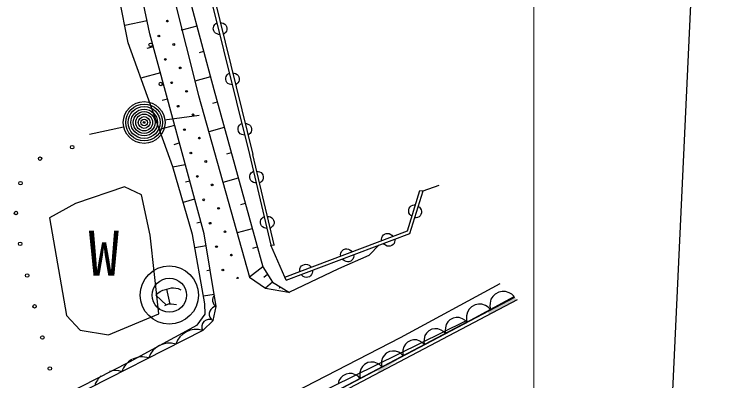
# Model space of a CAD drawing. Units: millimetres, scale not verified. Extents: x 40000 to 680000, y 20000 to 380000.
# Drawn here: x 110113 to 130781, y 309768 to 320455 of the extents above; entities that cross this region are included whole.
import ezdxf
from ezdxf.enums import TextEntityAlignment as Align

# ---------------------------------------------------------------- set-up
doc = ezdxf.new("R2010")
doc.units = ezdxf.units.MM
doc.header["$LTSCALE"] = 1000
for name, color, linetype, lineweight in [('M-BGD', 7, 'Continuous', 25), ('M-STR-HTXT', 7, 'Continuous', 13), ('M-STR-STRC', 7, 'Continuous', 25)]:
    doc.layers.add(name, color=color, linetype=linetype, lineweight=lineweight)
doc.styles.add('ＭＳ ゴシック', font='')
doc.styles.get('ＭＳ ゴシック').set_extended_font_data('MS Gothic')

msp = doc.modelspace()

# ---------------------------------------------------------------- hatches: boundary and pattern name
at = {"layer": 'M-BGD'}
for points in [[(123920, 311787), (124719, 312206), (124772, 312121), (123967, 311699)], [(120701, 310098), (121506, 310521), (120747, 310010)]]:
    msp.add_hatch(color=256, dxfattribs=at).paths.add_polyline_path(points)

# ---------------------------------------------------------------- linework, layer by layer
for p, q in [((114065, 319885), (113271, 323785)), ((113440, 319624), (112683, 323375)), ((115526, 322233), (116973, 316367)), ((115629, 322240), (117070, 316366)), ((115142, 321215), (115934, 318255)), ((114732, 321084), (115485, 318089)), ((113989, 320260), (113339, 320128)), ((115934, 320110), (115963, 320152)), ((115963, 320152), (115991, 320181)), ((115991, 320181), (116027, 320203)), ((116128, 320207), (116170, 320203)), ((116170, 320203), (116208, 320191)), ((116208, 320191), (116254, 320168)), ((116254, 320168), (116283, 320135)), ((115439, 320105), (115007, 319990)), ((115920, 320024), (115922, 320067)), ((115933, 319972), (115920, 320024)), ((115922, 320067), (115934, 320110)), ((115955, 319935), (115933, 319972)), ((116304, 319961), (116275, 319918)), ((116283, 320135), (116305, 320098)), ((116316, 320003), (116304, 319961)), ((116305, 320098), (116318, 320046)), ((116318, 320046), (116316, 320003)), ((115652, 314055), (114065, 319885)), ((115985, 319902), (115955, 319935)), ((116030, 319879), (115985, 319902)), ((116068, 319867), (116030, 319879)), ((116111, 319863), (116068, 319867)), ((116247, 319890), (116211, 319867)), ((116275, 319918), (116247, 319890)), ((114740, 316003), (113440, 319624)), ((114169, 319504), (113981, 319453)), ((115637, 319365), (115504, 319330)), ((114376, 318741), (113812, 318588)), ((116325, 318686), (116353, 318714)), ((116353, 318714), (116389, 318737)), ((116488, 318739), (116530, 318735)), ((116530, 318735), (116568, 318722)), ((116568, 318722), (116614, 318699)), ((116614, 318699), (116643, 318667)), ((115835, 318625), (115381, 318504)), ((116282, 318558), (116284, 318601)), ((116295, 318506), (116282, 318558)), ((116284, 318601), (116295, 318643)), ((116295, 318643), (116325, 318686)), ((116317, 318468), (116295, 318506)), ((116665, 318492), (116635, 318450)), ((116643, 318667), (116665, 318630)), ((116665, 318630), (116678, 318577)), ((116676, 318534), (116665, 318492)), ((116678, 318577), (116676, 318534)), ((116347, 318436), (116317, 318468)), ((116392, 318413), (116347, 318436)), ((116430, 318401), (116392, 318413)), ((116472, 318397), (116430, 318401)), ((116607, 318421), (116571, 318399)), ((116635, 318450), (116607, 318421)), ((115485, 318089), (116979, 312794)), ((115934, 318255), (117361, 313095)), ((114583, 317978), (114432, 317937)), ((116036, 317887), (115898, 317849)), ((114500, 317374), (115506, 317513)), ((116715, 317248), (116751, 317270)), ((116848, 317270), (116890, 317266)), ((116890, 317266), (116929, 317254)), ((116929, 317254), (116974, 317231)), ((113300, 317164), (112307, 316952)), ((114790, 317214), (114348, 317095)), ((116240, 317149), (115786, 317024)), ((116644, 317092), (116646, 317135)), ((116657, 317039), (116644, 317092)), ((116646, 317135), (116657, 317177)), ((116657, 317177), (116686, 317220)), ((116686, 317220), (116715, 317248)), ((116974, 317231), (117003, 317198)), ((117003, 317198), (117025, 317161)), ((117025, 317161), (117038, 317109)), ((117036, 317066), (117025, 317023)), ((117038, 317109), (117036, 317066)), ((116679, 317002), (116657, 317039)), ((116708, 316970), (116679, 317002)), ((116754, 316947), (116708, 316970)), ((116792, 316935), (116754, 316947)), ((116834, 316931), (116792, 316935)), ((116967, 316953), (116931, 316930)), ((116995, 316981), (116967, 316953)), ((117025, 317023), (116995, 316981)), ((114775, 316658), (114930, 316707)), ((116443, 316412), (116308, 316375)), ((116973, 316367), (117602, 313722)), ((117695, 313732), (117070, 316366)), ((114740, 316003), (115100, 316070)), ((115313, 314030), (114740, 316003)), ((116996, 315784), (117026, 315826)), ((117026, 315826), (117054, 315854)), ((117054, 315854), (117090, 315876)), ((117187, 315878), (117230, 315874)), ((117230, 315874), (117268, 315862)), ((117268, 315862), (117313, 315838)), ((117313, 315838), (117343, 315806)), ((117343, 315806), (117364, 315769)), ((115113, 315565), (115232, 315598)), ((116647, 315675), (116201, 315552)), ((116982, 315699), (116984, 315742)), ((116995, 315646), (116982, 315699)), ((116984, 315742), (116996, 315784)), ((117016, 315609), (116995, 315646)), ((117045, 315576), (117016, 315609)), ((117363, 315631), (117334, 315589)), ((117374, 315673), (117363, 315631)), ((117364, 315769), (117377, 315716)), ((117377, 315716), (117374, 315673)), ((113335, 315421), (111903, 314937)), ((113828, 315185), (113335, 315421)), ((117090, 315553), (117045, 315576)), ((117129, 315540), (117090, 315553)), ((117171, 315536), (117129, 315540)), ((117305, 315560), (117269, 315538)), ((117334, 315589), (117305, 315560)), ((122037, 315305), (122510, 315473)), ((114077, 314010), (113828, 315185)), ((121589, 314143), (121945, 315319)), ((121654, 314067), (122037, 315307)), ((121945, 315319), (122037, 315305)), ((115376, 315062), (115040, 314970)), ((111903, 314937), (111147, 314520)), ((116851, 314938), (116718, 314901)), ((121619, 314748), (121635, 314800)), ((121635, 314800), (121659, 314835)), ((121659, 314835), (121690, 314866)), ((121690, 314866), (121737, 314888)), ((121737, 314888), (121775, 314898)), ((121775, 314898), (121818, 314899)), ((121898, 314853), (121932, 314828)), ((121932, 314828), (121958, 314798)), ((121958, 314798), (121985, 314755)), ((121619, 314705), (121619, 314748)), ((121628, 314662), (121619, 314705)), ((121655, 314619), (121628, 314662)), ((121682, 314589), (121655, 314619)), ((121717, 314564), (121682, 314589)), ((121954, 314582), (121922, 314551)), ((121977, 314617), (121954, 314582)), ((121993, 314669), (121977, 314617)), ((121985, 314755), (121994, 314712)), ((121994, 314712), (121993, 314669)), ((111147, 314520), (111635, 311676)), ((115560, 314391), (115441, 314363)), ((117296, 314376), (117299, 314419)), ((117309, 314323), (117296, 314376)), ((117299, 314419), (117310, 314461)), ((117310, 314461), (117340, 314503)), ((117340, 314503), (117368, 314531)), ((117368, 314531), (117404, 314554)), ((117504, 314562), (117547, 314558)), ((117547, 314558), (117585, 314546)), ((117585, 314546), (117630, 314522)), ((117630, 314522), (117660, 314490)), ((117660, 314490), (117681, 314453)), ((117681, 314453), (117694, 314400)), ((117694, 314400), (117692, 314357)), ((121836, 314520), (121794, 314519)), ((121875, 314530), (121836, 314520)), ((121922, 314551), (121875, 314530)), ((117055, 314201), (116617, 314079)), ((117330, 314286), (117309, 314323)), ((117359, 314253), (117330, 314286)), ((117405, 314230), (117359, 314253)), ((117443, 314217), (117405, 314230)), ((117485, 314213), (117443, 314217)), ((117622, 314244), (117586, 314222)), ((117651, 314273), (117622, 314244)), ((117680, 314315), (117651, 314273)), ((117692, 314357), (117680, 314315)), ((114332, 311721), (114077, 314010)), ((115675, 312008), (115313, 314030)), ((116009, 311932), (115652, 314055)), ((118010, 312790), (121589, 314143)), ((118047, 312704), (121654, 314067)), ((120835, 313938), (120853, 313985)), ((120853, 313985), (120882, 314019)), ((120882, 314019), (120916, 314045)), ((120916, 314045), (120966, 314064)), ((120966, 314064), (121009, 314067)), ((121009, 314067), (121053, 314061)), ((121053, 314061), (121098, 314037)), ((121098, 314037), (121130, 314013)), ((121130, 314013), (121156, 313979)), ((120828, 313898), (120835, 313938)), ((120829, 313856), (120828, 313898)), ((120916, 313745), (120889, 313778)), ((120947, 313721), (120916, 313745)), ((121164, 313739), (121130, 313713)), ((121193, 313772), (121164, 313739)), ((121210, 313820), (121193, 313772)), ((121218, 313859), (121210, 313820)), ((121217, 313902), (121218, 313859)), ((115711, 313701), (115382, 313646)), ((117194, 313664), (117064, 313628)), ((117602, 313722), (117704, 313734)), ((118010, 312790), (117602, 313722)), ((119642, 313487), (119660, 313535)), ((119660, 313535), (119688, 313568)), ((119688, 313568), (119722, 313594)), ((119722, 313594), (119773, 313613)), ((119773, 313613), (119816, 313616)), ((119816, 313616), (119859, 313610)), ((119859, 313610), (119905, 313586)), ((119905, 313586), (119937, 313562)), ((119937, 313562), (119963, 313529)), ((120469, 313435), (120756, 313728)), ((120993, 313697), (120947, 313721)), ((121036, 313690), (120993, 313697)), ((121079, 313694), (121036, 313690)), ((121130, 313713), (121079, 313694)), ((119586, 313045), (120469, 313435)), ((119635, 313447), (119642, 313487)), ((119636, 313405), (119635, 313447)), ((119713, 313291), (119687, 313324)), ((120008, 313365), (119990, 313318)), ((120015, 313405), (120008, 313365)), ((120014, 313447), (120015, 313405)), ((118495, 313117), (118529, 313143)), ((118529, 313143), (118580, 313162)), ((118580, 313162), (118623, 313165)), ((118623, 313165), (118666, 313159)), ((118666, 313159), (118712, 313135)), ((118712, 313135), (118743, 313111)), ((119745, 313266), (119713, 313291)), ((119791, 313242), (119745, 313266)), ((119834, 313236), (119791, 313242)), ((119877, 313239), (119834, 313236)), ((119928, 313258), (119877, 313239)), ((119962, 313284), (119928, 313258)), ((119990, 313318), (119962, 313284)), ((115830, 312994), (115734, 312977)), ((117361, 313095), (116979, 312794)), ((117361, 313095), (117648, 312643)), ((118138, 312352), (119586, 313045)), ((118441, 312997), (118449, 313036)), ((118443, 312954), (118441, 312997)), ((118449, 313036), (118466, 313084)), ((118466, 313084), (118495, 313117)), ((118743, 313111), (118770, 313078)), ((118805, 312911), (118788, 312863)), ((118813, 312950), (118805, 312911)), ((118812, 312993), (118813, 312950)), ((116979, 312794), (117440, 312471)), ((117391, 312785), (117500, 312877)), ((118047, 312704), (118010, 312790)), ((118511, 312836), (118484, 312869)), ((118543, 312812), (118511, 312836)), ((118588, 312788), (118543, 312812)), ((118632, 312782), (118588, 312788)), ((118674, 312785), (118632, 312782)), ((118725, 312804), (118674, 312785)), ((118759, 312830), (118725, 312804)), ((118788, 312863), (118759, 312830)), ((117648, 312643), (117440, 312471)), ((117648, 312643), (118141, 312341)), ((117866, 312501), (117846, 312459)), ((121385, 311029), (124289, 312609)), ((114249, 312265), (114304, 312324)), ((114304, 312324), (114373, 312369)), ((114373, 312369), (114451, 312408)), ((114451, 312408), (114563, 312441)), ((114563, 312441), (114700, 312474)), ((114662, 312004), (114563, 312441)), ((114700, 312474), (114762, 312474)), ((114762, 312474), (114829, 312469)), ((114829, 312469), (114899, 312456)), ((114899, 312456), (114974, 312423)), ((117440, 312471), (118116, 312356)), ((124140, 312299), (124073, 312229)), ((124246, 312357), (124140, 312299)), ((124342, 312375), (124246, 312357)), ((124440, 312375), (124342, 312375)), ((124549, 312336), (124440, 312375)), ((124627, 312291), (124549, 312336)), ((124696, 312226), (124627, 312291)), ((113819, 306488), (124719, 312206)), ((113940, 306438), (124796, 312134)), ((114558, 311977), (114249, 312265)), ((115949, 312286), (115634, 312233)), ((123316, 311474), (124697, 312227)), ((124019, 312146), (123993, 312033)), ((124073, 312229), (124019, 312146)), ((114605, 311998), (114495, 311954)), ((114692, 312003), (114605, 311998)), ((114851, 311987), (114692, 312003)), ((115682, 311707), (115675, 312008)), ((115912, 311523), (116009, 311932)), ((123450, 311923), (123383, 311853)), ((123557, 311981), (123450, 311923)), ((123652, 311999), (123557, 311981)), ((123750, 311999), (123652, 311999)), ((123859, 311960), (123750, 311999)), ((123937, 311915), (123859, 311960)), ((124006, 311850), (123937, 311915)), ((123993, 312033), (123990, 311945)), ((123990, 311945), (124006, 311850)), ((111635, 311676), (112034, 311242)), ((112862, 311110), (114332, 311721)), ((115449, 311395), (115682, 311707)), ((123330, 311770), (123304, 311658)), ((123383, 311853), (123330, 311770)), ((123260, 311502), (113350, 306627)), ((123316, 311474), (113819, 306488)), ((115613, 311235), (115912, 311523)), ((122762, 311485), (122713, 311412)), ((122822, 311547), (122762, 311485)), ((122918, 311597), (122822, 311547)), ((123003, 311612), (122918, 311597)), ((123091, 311611), (123003, 311612)), ((123187, 311574), (123091, 311611)), ((123256, 311533), (123187, 311574)), ((123316, 311474), (123256, 311533)), ((123304, 311658), (123301, 311569)), ((123301, 311569), (123316, 311474)), ((115449, 311395), (113469, 310308)), ((122299, 311272), (122203, 311222)), ((122384, 311287), (122299, 311272)), ((122471, 311286), (122384, 311287)), ((122568, 311249), (122471, 311286)), ((122688, 311313), (122684, 311233)), ((122713, 311412), (122688, 311313)), ((115613, 311235), (111678, 309236)), ((112034, 311242), (112862, 311110)), ((122094, 311087), (122069, 310987)), ((122142, 311160), (122094, 311087)), ((122203, 311222), (122142, 311160)), ((122636, 311208), (122568, 311249)), ((122697, 311149), (122636, 311208)), ((122684, 311233), (122697, 311149)), ((113695, 307084), (121385, 311029)), ((121583, 310896), (121523, 310835)), ((121679, 310947), (121583, 310896)), ((121764, 310962), (121679, 310947)), ((121852, 310960), (121764, 310962)), ((121948, 310924), (121852, 310960)), ((122017, 310883), (121948, 310924)), ((122078, 310824), (122017, 310883)), ((122069, 310987), (122065, 310908)), ((122065, 310908), (122078, 310824)), ((121450, 310662), (121446, 310583)), ((121474, 310762), (121450, 310662)), ((121523, 310835), (121474, 310762)), ((120855, 310437), (120830, 310337)), ((120904, 310510), (120855, 310437)), ((120964, 310571), (120904, 310510)), ((121060, 310622), (120964, 310571)), ((121145, 310637), (121060, 310622)), ((121233, 310635), (121145, 310637)), ((121329, 310599), (121233, 310635)), ((121398, 310558), (121329, 310599)), ((121458, 310499), (121398, 310558)), ((121446, 310583), (121458, 310499)), ((113469, 310308), (111578, 309348)), ((120333, 310248), (120271, 310185)), ((120431, 310299), (120333, 310248)), ((120518, 310315), (120431, 310299)), ((120608, 310313), (120518, 310315)), ((120706, 310276), (120608, 310313)), ((120777, 310234), (120706, 310276)), ((120839, 310174), (120777, 310234)), ((120830, 310337), (120826, 310258)), ((120826, 310258), (120839, 310174)), ((120221, 310110), (120196, 310008)), ((120271, 310185), (120221, 310110)), ((119636, 309852), (119586, 309777)), ((119698, 309915), (119636, 309852)), ((119796, 309966), (119698, 309915)), ((119883, 309982), (119796, 309966)), ((119973, 309980), (119883, 309982)), ((120072, 309943), (119973, 309980)), ((120142, 309901), (120072, 309943)), ((120204, 309840), (120142, 309901)), ((120196, 310008), (120192, 309927)), ((120192, 309927), (120204, 309840)), ((119586, 309777), (119561, 309675))]:
    msp.add_line(p, q, dxfattribs=at)
for centre, radius in [((114581, 320253), 24.9), ((114334, 319818), 24.9), ((114093, 319561), 50.8), ((114768, 319571), 24.9), ((114520, 319136), 24.9), ((114955, 318889), 24.9), ((114388, 318418), 50.8), ((114707, 318455), 24.9), ((115141, 318207), 24.9), ((113904, 317298), 609), ((113904, 317298), 536), ((113904, 317298), 463), ((113904, 317298), 390), ((114894, 317772), 24.9), ((113904, 317298), 317), ((113904, 317298), 244), ((113904, 317298), 171), ((115328, 317525), 24.9), ((113904, 317298), 97.5), ((113904, 317298), 24.4), ((115080, 317090), 24.9), ((115515, 316843), 24.9), ((111805, 316577), 50.8), ((115267, 316408), 24.9), ((110869, 316245), 50.8), ((115701, 316161), 24.9), ((115454, 315726), 24.9), ((110298, 315529), 50.8), ((115888, 315479), 24.9), ((115640, 315044), 24.9), ((116075, 314797), 24.9), ((110164, 314659), 50.8), ((115827, 314362), 24.9), ((116261, 314114), 24.9), ((110289, 313761), 50.8), ((116014, 313680), 24.9), ((116448, 313433), 24.9), ((114638, 312269), 850), ((116200, 312998), 24.9), ((110491, 312839), 50.8), ((114638, 312265), 498), ((110708, 311938), 50.8), ((110935, 311030), 50.8), ((111152, 310128), 50.8)]:
    msp.add_circle(centre, radius, dxfattribs=at)
for centre, radius, start, end in [((115016, 320005), 24.9, 133.3085, 254.9387), ((116509, 314549), 24.9, 178.8867, 212.6278), ((116696, 313867), 24.9, 152.899, 238.6155), ((115766, 313246), 24.9, 340.3707, 38.7277), ((116882, 313185), 24.9, 136.3621, 255.1524), ((116635, 312751), 24.9, 356.5111, 199.6366), ((116116, 312123), 219, 138.4694, 240.6304), ((116019, 311714), 219, 92.6657, 221.9232), ((115796, 311344), 213, 57.0103, 210.8783), ((115421, 310638), 627, 72.1969, 161.6632), ((114634, 310238), 627, 72.1969, 161.6632), ((113847, 309838), 627, 72.1969, 117.0782), ((113847, 309838), 627, 118.6669, 161.6632), ((113060, 309438), 627, 72.1969, 105.4935), ((113060, 309438), 627, 130.2515, 161.6632)]:
    msp.add_arc(centre, radius, start, end, dxfattribs=at)
at = {"layer": 'M-STR-HTXT'}
msp.add_line((125273, 293165), (125273, 343825), dxfattribs=at)
at = {"layer": 'M-STR-STRC'}
msp.add_line((127539, 271880), (130781, 340398), dxfattribs=at)

# ---------------------------------------------------------------- texts
at = {"layer": 'M-BGD', "style": 'ＭＳ ゴシック'}
msp.add_text('W', height=1320, dxfattribs=at).set_placement((112280, 312433), align=Align.BOTTOM_LEFT)

doc.saveas('drawing.dxf')
